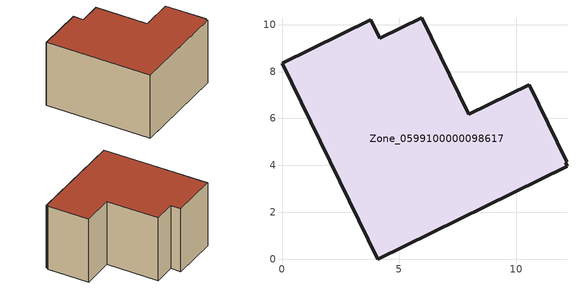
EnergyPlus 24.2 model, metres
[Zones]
Zone_0599100000098617
 floor ground (C_G): 4.09,0 0,8.36 3.79,10.22 4.17,9.42 5.96,10.29 7.98,6.18 10.55,7.44 12.16,4.15 12.1,4.12 12.16,3.95 z0
 wall outside (C_F): 7.98,6.18 5.96,10.29 4.17,9.42 3.79,10.22 0,8.36 4.09,0 12.16,3.95 12.1,4.12 12.16,4.15 10.55,7.44 7.98,6.18 z0:5.86
 roof outside (C_R): 12.16,4.15 10.55,7.44 7.98,6.18 5.96,10.29 4.17,9.42 3.79,10.22 0,8.36 4.09,0 12.16,3.95 12.1,4.12 z5.86
[BUILDING]
Pand.0599100000098617: North Axis=0; Terrain=City; Loads Convergence Tolerance Value=0.04; Temperature Convergence Tolerance Value=0.4; Solar Distribution=FullExterior; Maximum Number of Warmup Days=25; Minimum Number of Warmup Days=1
[Site:Location]
Rotterdam.The.Hague.AP_ZH_NLD Design_Conditions: Latitude=51.96; Longitude=4.45; Time Zone=1; Elevation=-4.5
[SITE:GROUNDTEMPERATURE:BUILDINGSURFACE]
18, 18, 18, 18, 18, 18, 18, 18, 18, 18, 18, 18
[MATERIAL] Thermal Absorptance=0.9; Solar Absorptance=0.7; Visible Absorptance=0.7
Name | Roughness | Thickness | Conductivity | Density | Specific Heat
G.TC.1946-1964 | MediumSmooth | 0.15 | 1 | 540 | 1210
F.TC.1946-1964 | Rough | 0.3 | 0.857143 | 1920 | 840
R.TC.1946-1964 | MediumRough | 0.2 | 0.235294 | 1500 | 1000
[CONSTRUCTION]
C_G: G.TC.1946-1964
C_F: F.TC.1946-1964
C_R: R.TC.1946-1964
[ZONE]
Zone_0599100000098617: Type=1; Multiplier=1; Ceiling Height=Autocalculate; Volume=Autocalculate; Floor Area=autocalculate; Part of Total Floor Area=Yes
[ZONEINFILTRATION:DESIGNFLOWRATE]
Infil_Zone_0599100000098617: Zone or ZoneList or Space or SpaceList=Zone_0599100000098617; Schedule=AlwaysOn; Design Flow Rate Calculation Method=Flow/Area; Flow Rate per Floor Area=0.003; Constant Term Coefficient=1; Temperature Term Coefficient=0; Velocity Term Coefficient=0; Velocity Squared Term Coefficient=0
[HVACTEMPLATE:ZONE:IDEALLOADSAIRSYSTEM]
Zone_0599100000098617: Maximum Heating Supply Air Temperature=50; Minimum Cooling Supply Air Temperature=13; Maximum Heating Supply Air Humidity Ratio=0.0156; Minimum Cooling Supply Air Humidity Ratio=0.0077; Heating Limit=NoLimit; Cooling Limit=NoLimit; Dehumidification Control Type=ConstantSensibleHeatRatio; Cooling Sensible Heat Ratio=0.7; Dehumidification Setpoint=60; Humidification Control Type=None; Humidification Setpoint=30; Outdoor Air Method=None; Outdoor Air Flow Rate per Person=0.00944; Outdoor Air Flow Rate per Zone Floor Area=0; Outdoor Air Flow Rate per Zone=0; Demand Controlled Ventilation Type=None; Outdoor Air Economizer Type=NoEconomizer; Heat Recovery Type=None; Sensible Heat Recovery Effectiveness=0.7; Latent Heat Recovery Effectiveness=0.65
[ZONECONTROL:THERMOSTAT]
ThermostatControl_Zone_0599100000098617: Zone or ZoneList=Zone_0599100000098617; Control Type Schedule=DualSetpointControlType; Control 1=Thermostat_Zone_0599100000098617; Temperature Difference Between Cutout And Setpoint=0
[THERMOSTATSETPOINT:DUALSETPOINT]
Thermostat_Zone_0599100000098617: Heating Setpoint Temperature Schedule=HeatingSetpoint_Zone_0599100000098617; Cooling Setpoint Temperature Schedule=CoolingSetpoint_Zone_0599100000098617
[SCHEDULE:COMPACT]
HeatingSetpoint_Zone_0599100000098617: Through: 12/31, For: AllDays, Until: 24:00, 21
CoolingSetpoint_Zone_0599100000098617: Through: 12/31, For: AllDays, Until: 24:00, 24
DualSetpointControlType: Through: 12/31, For: AllDays, Until: 24:00, 4
AlwaysOn: Through: 12/31, For: AllDays, Until: 24:00, 1
